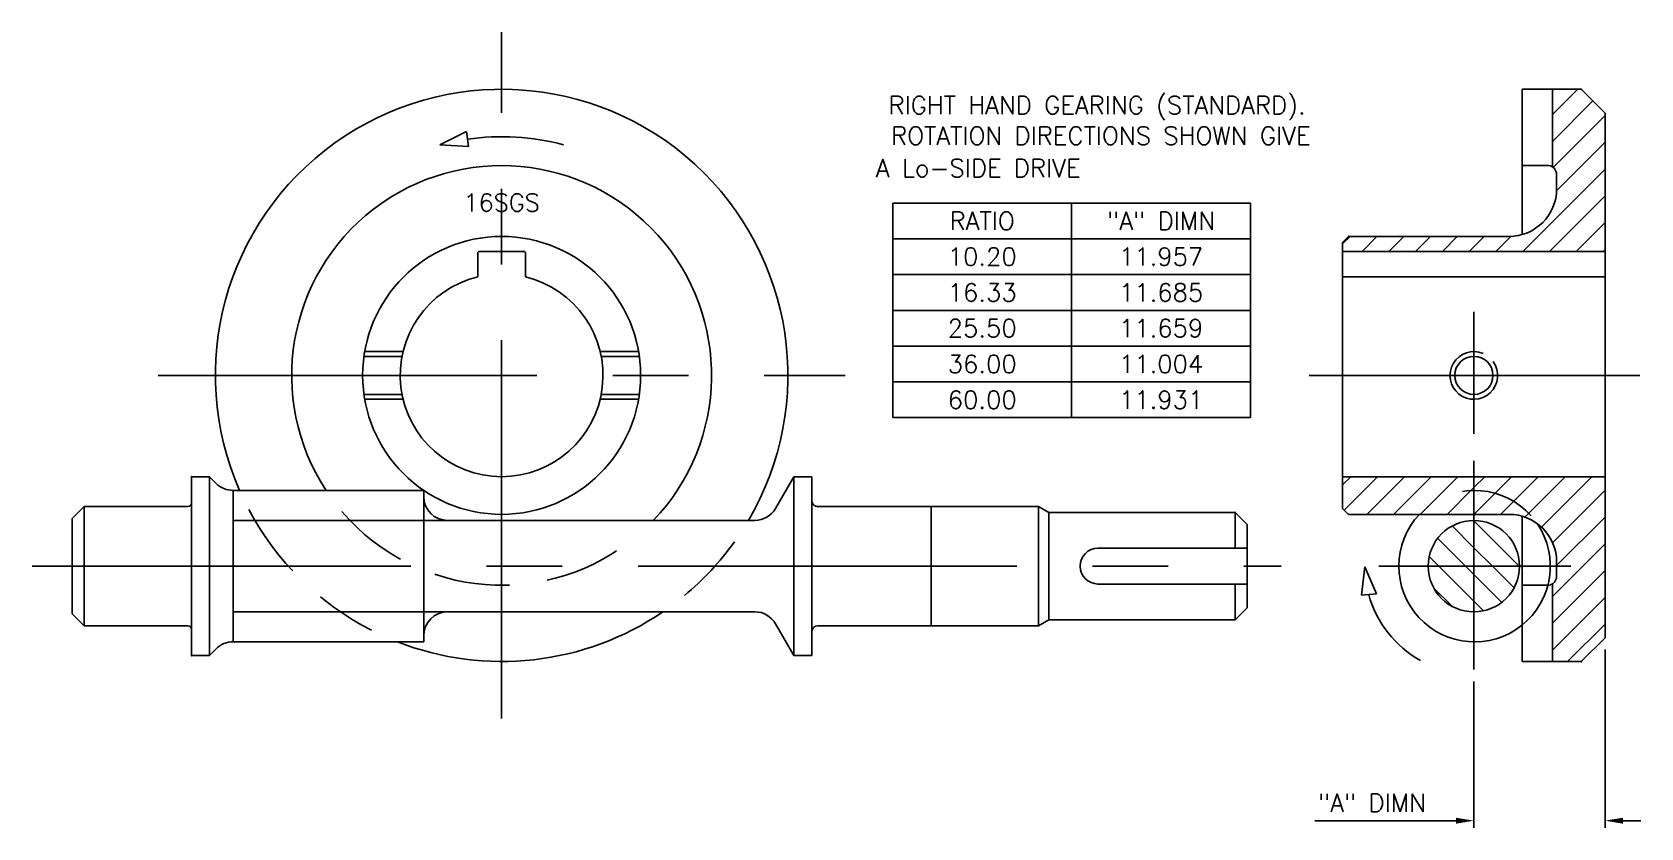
# Model space of a CAD drawing. Extents: x 118 to 253, y 96 to 162.
import ezdxf
from ezdxf.enums import TextEntityAlignment as Align

# ---------------------------------------------------------------- set-up
doc = ezdxf.new("R2010")
doc.units = 0
for name, pattern in [('CENTER', [50.8, 31.75, -6.35, 6.35, -6.35]), ('CENTRE', [50.8, 31.75, -6.35, 6.35, -6.35]), ('HIDDEN', [9.525, 6.35, -3.175])]:
    doc.linetypes.add(name, pattern=pattern)
doc.layers.get('0').update_dxf_attribs({"linetype": 'CONTINUOUS'})
doc.layers.get('DEFPOINTS').update_dxf_attribs({"linetype": 'CONTINUOUS'})
doc.layers.add('NOTES', color=3, linetype='CONTINUOUS')
doc.styles.get("Standard").update_dxf_attribs({"font": 'ROMANS.SHX'})
doc.dimstyles.get("Standard").update_dxf_attribs({"dimtxt": 2.5, "dimasz": 2.5, "dimexe": 1.25, "dimexo": 0.625, "dimtad": 1, "dimcen": 2.5, "dimazin": 3, "dimtfac": 1, "dimtmove": 0, "dimatfit": 3})

# ---------------------------------------------------------------- blocks, each defined once
blk = doc.blocks.new('*D2')
at = {"color": 3, "linetype": 'BYBLOCK'}
for p, q in [((249.76206, 110.648194), (249.76206, 95.700975)), ((238.76206, 107.970934), (238.76206, 95.700975)), ((235.76206, 96.300975), (225.440632, 96.300975)), ((237.26206, 96.300975), (235.76206, 96.300975)), ((251.26206, 96.300975), (252.76206, 96.300975))]:
    blk.add_line(p, q, dxfattribs=at)
for points in [[(237.26206, 96.550975), (237.26206, 96.050975), (238.76206, 96.300975)], [(251.26206, 96.550975), (251.26206, 96.050975), (249.76206, 96.300975)]]:
    blk.add_solid(points, dxfattribs=at)
at = {"layer": 'DEFPOINTS', "color": 0, "linetype": 'BYBLOCK'}
for p in [(249.76206, 111.648194), (238.76206, 108.970934), (238.76206, 96.300975)]:
    blk.add_point(p, dxfattribs=at)
at = {"color": 3, "linetype": 'BYBLOCK'}
blk.add_text('"A" DIMN', height=1.5, dxfattribs=at).set_placement((230.226346, 97.800975), align=Align.MIDDLE_CENTER)
blk = doc.blocks.new('16SGS_FRONT')
at = {"color": 5, "linetype": 'CENTRE'}
for p, q in [((0, -28.788609), (0, 28.788609)), ((-28.788609, 0), (28.788609, 0)), ((-39.362345, -16), (65.354111, -16))]:
    blk.add_line(p, q, dxfattribs=at)
at = {"color": 3}
for p, q in [((-2.959316, 20.454349), (-5.182205, 19.340252)), ((-2.959316, 20.454349), (-2.777581, 19.198222)), ((-2.777581, 19.198222), (-5.182205, 19.340252))]:
    blk.add_line(p, q, dxfattribs=at)
at = {"color": 7, "linetype": 'CONTINUOUS'}
for p, q in [((-2, 10.24), (-2, 8.261356)), ((2, 10.24), (2, 8.261356)), ((-22.521573, -9.65), (-6.533, -9.65)), ((-22.521573, -9.65), (-22.521573, -22.35)), ((-6.533, -9.65), (-6.533, -10.16841)), ((-22.521573, -12.17), (-6.533, -12.17)), ((-4.533, -12.16841), (21.227342, -12.16841)), ((-22.521573, -19.83), (-6.533, -19.83)), ((-6.533, -19.83159), (21.227342, -19.83159)), ((-22.521573, -22.35), (-6.533, -22.35))]:
    blk.add_line(p, q, dxfattribs=at)
blk.add_line((1.84, 10.4), (-1.84, 10.4))
at = {"color": 3, "linetype": 'HIDDEN'}
for p, q in [((-8.348628, 1.597), (-11.545069, 1.597)), ((-8.262082, 1.997), (-11.48264, 1.997)), ((11.48264, 1.997), (8.262082, 1.997)), ((11.545069, 1.597), (8.348628, 1.597)), ((-8.347478, -1.603), (-11.544237, -1.603)), ((-8.260629, -2.003), (-11.481595, -2.003)), ((11.481595, -2.003), (8.260629, -2.003)), ((11.544237, -1.603), (8.347478, -1.603))]:
    blk.add_line(p, q, dxfattribs=at)
at = {"color": 7}
for p, q in [((-26, -8.5), (-26, -16)), ((-24.5, -8.5), (-26, -8.5)), ((-24.5, -23.5), (-24.5, -8.5)), ((-24.5, -8.5), (-23.935786, -9.064214)), ((24.5, -8.5), (22.959393, -11.16841)), ((24.5, -8.5), (24.5, -23.5)), ((24.5, -8.5), (26, -8.5)), ((26, -23.5), (26, -8.5)), ((-6.533, -22.35), (-6.533, -9.65)), ((-36, -12), (-35, -11)), ((-36, -12), (-36, -20)), ((-36, -12), (-36, -20)), ((-35, -11), (-26.3, -11)), ((-35, -11), (-35, -21)), ((45, -11), (26.5, -11)), ((36, -21), (36, -11)), ((45, -11), (45, -21)), ((45.866025, -11.5), (45, -11)), ((45.866025, -11.5), (61.5, -11.5)), ((45.866025, -20.5), (45.866025, -11.5)), ((61.5, -14.5), (61.5, -11.5)), ((61.5, -11.5), (62.5, -12.5)), ((-6.533, -12.17), (-4.533, -12.16841)), ((62.5, -19.5), (62.5, -12.5)), ((50, -14.5), (62.5, -14.5)), ((-26, -23.5), (-26, -16)), ((50, -17.5), (62.5, -17.5)), ((61.5, -20.5), (61.5, -17.5)), ((-36, -20), (-35, -21)), ((61.5, -20.5), (62.5, -19.5)), ((-35, -21), (-26.3, -21)), ((24.5, -23.5), (22.959393, -20.83159)), ((45, -21), (26.5, -21)), ((45.866025, -20.5), (45, -21)), ((45.866025, -20.5), (61.5, -20.5)), ((-24.5, -23.5), (-26, -23.5)), ((-24.5, -23.5), (-23.935786, -22.935786)), ((24.5, -23.5), (26, -23.5))]:
    blk.add_line(p, q, dxfattribs=at)
blk.add_circle((0, 0), 11.655, dxfattribs=at)
at = {"color": 7, "linetype": 'BYBLOCK'}
for radius, start, end in [(24, 329.534657, 203.708482), (17.6, 316.260003, 213.250152), (24, 248.630513, 304.277833)]:
    blk.add_arc((0, 0), radius, start, end, dxfattribs=at)
at = {"color": 3}
blk.add_arc((0, 0), 20.022503, 75, 98.232377, dxfattribs=at)
at = {"linetype": 'BYBLOCK'}
for centre, start, end in [((-1.84, 10.24), 90, 180), ((1.84, 10.24), 0, 90)]:
    blk.add_arc(centre, 0.16, start, end, dxfattribs=at)
at = {"color": 7}
for centre, radius, start, end in [((0, 0), 8.5, 103.608961, 76.391039), ((-22.521573, -7.65), 2, 225, 270), ((-26.3, -10.7), 0.3, 270, 0), ((26.5, -10.5), 0.5, 180, 270), ((21.227342, -10.16841), 2, 270, 330), ((50, -16), 1.5, 90, 270), ((21.227342, -21.83159), 2, 30, 90), ((-26.3, -21.3), 0.3, 0, 90), ((26.5, -21.5), 0.5, 90, 180), ((-22.521573, -24.35), 2, 90, 135)]:
    blk.add_arc(centre, radius, start, end, dxfattribs=at)
at = {"color": 7, "linetype": 'CONTINUOUS'}
for centre, start, end in [((-4.533, -10.16841), 180, 270), ((-4.533, -21.83159), 90, 180)]:
    blk.add_arc(centre, 2, start, end, dxfattribs=at)
at = {"color": 3, "linetype": 'HIDDEN'}
for radius, start, end in [(24, 207.958986, 242.948071), (17.6, 220.483655, 310.448214), (24, 309.675215, 324.413913)]:
    blk.add_arc((0, 0), radius, start, end, dxfattribs=at)
at = {"color": 0, "linetype": 'BYBLOCK'}
for p in [(-2, 10.24), (1.84, 10.4)]:
    blk.add_point(p, dxfattribs=at)
at = {"color": 7, "linetype": 'BYBLOCK'}
for p in [(-26, -8.5), (26.5, -11), (45, -11), (45, -11), (45.866025, -11.5), (61.5, -11.5), (36, -21), (61.5, -20.5), (-26, -23.5)]:
    blk.add_point(p, dxfattribs=at)
at = {"color": 3}
blk.add_text('16SGS', height=1.48, dxfattribs=at).set_placement((0, 14.497233), align=Align.MIDDLE)
blk = doc.blocks.new('*X1')
at = {"color": 0}
for p, q in [((293.105906, 122.481039), (295.23847, 124.613604)), ((293.105906, 120.235975), (296.50272, 123.63279)), ((293.171986, 118.056991), (297.521906, 122.406911)), ((293.460285, 116.100227), (297.521906, 120.161847)), ((290.615727, 111.010604), (297.521906, 117.916783)), ((292.860791, 111.010604), (297.521906, 115.671719)), ((295.105855, 111.010604), (297.521906, 113.426655)), ((275.521906, 111.632231), (276.155278, 112.265604)), ((277.145342, 111.010604), (278.400342, 112.265604)), ((279.390406, 111.010604), (280.645406, 112.265604)), ((281.63547, 111.010604), (282.89047, 112.265604)), ((283.880534, 111.010604), (285.135534, 112.265604)), ((286.125598, 111.010604), (287.380598, 112.265604)), ((288.370662, 111.010604), (289.629083, 112.269024)), ((297.350919, 111.010604), (297.521906, 111.181591)), ((275.521906, 91.426655), (276.205855, 92.110604)), ((275.658912, 89.318598), (278.450919, 92.110604)), ((277.540983, 88.955604), (280.695983, 92.110604)), ((279.786047, 88.955604), (282.941047, 92.110604)), ((282.735925, 89.660419), (285.186111, 92.110604)), ((284.276175, 88.955604), (286.270536, 90.949966)), ((286.270536, 90.949966), (286.521906, 91.201335)), ((282.031111, 88.955604), (282.735925, 89.660419))]:
    blk.add_line(p, q, dxfattribs=at)
blk = doc.blocks.new('*X0')
at = {"color": 0}
for p, q in [((286.521906, 86.158723), (284.701564, 87.979065)), ((286.521906, 88.403787), (286.48675, 88.438943)), ((290.318089, 84.607604), (286.521906, 88.403787)), ((285.827961, 84.607604), (283.487964, 86.947601)), ((283.582897, 84.607604), (282.776274, 85.414226)), ((288.073025, 84.607604), (286.521906, 86.158723)), ((286.521906, 81.668595), (283.582897, 84.607604)), ((286.521906, 83.913659), (285.827961, 84.607604)), ((288.861903, 81.573662), (286.521906, 83.913659)), ((289.893367, 82.787263), (288.073025, 84.607604)), ((290.353244, 84.572449), (290.318089, 84.607604)), ((284.71825, 81.227187), (283.141489, 82.803948)), ((287.328528, 80.861973), (286.521906, 81.668595))]:
    blk.add_line(p, q, dxfattribs=at)
blk = doc.blocks.new('16SGS_SIDE')
at = {"color": 7, "linetype": 'CONTINUOUS'}
for p, q in [((-6.936, 24.006), (-6.936, 11.818642)), ((-6.936, 24.006), (-2, 24.006)), ((-4.416, 24.006), (-4.416, 17.496247)), ((-2, 24.006), (0, 22.006)), ((0, 0), (0, 22.006)), ((-6.936, 17.605), (-4.714507, 17.605)), ((-21.5, 11.658), (-22, 11.158)), ((-22, 0), (-22, 11.158)), ((-21.5, 11.658), (-8.0582, 11.658)), ((-22, 10.403), (0, 10.403)), ((-22, -11.152), (-22, 0)), ((0, -22), (0, 0)), ((-22, -8.497), (0, -8.497)), ((-22, -11.152), (-21.5, -11.652)), ((-21.5, -11.652), (-11.0582, -11.652)), ((-6.936, -24), (-6.936, -11.812642)), ((-4.416, -24), (-4.416, -17.490247)), ((-6.936, -17.599), (-4.714507, -17.599)), ((-2, -24), (0, -22)), ((-6.936, -24), (-2, -24))]:
    blk.add_line(p, q, dxfattribs=at)
for p, q in [((-4.066164, 16.861921), (-4.0582, 16.441744)), ((-4.0582, 16.441744), (-4.0582, 15.658)), ((-11.0582, -11.652), (-8.0582, -11.652)), ((-4.0582, -15.652), (-4.0582, -16.435744)), ((-4.0582, -16.435744), (-4.0582, -15.652)), ((-4.0582, -16.435744), (-4.066164, -16.855921))]:
    blk.add_line(p, q)
at = {"color": 3, "linetype": 'BYBLOCK'}
blk.add_line((-22, 11.06412), (-21.40612, 11.658), dxfattribs=at)
at = {"linetype": 'BYBLOCK'}
blk.add_line((0, 8.264356), (-22, 8.264356), dxfattribs=at)
at = {"color": 5, "linetype": 'CENTER'}
for p, q in [((-11, 0), (-11, 5.326555)), ((-11, 0), (-11, -4.906952)), ((-18.959886, -16), (-2.865993, -16))]:
    blk.add_line(p, q, dxfattribs=at)
at = {"color": 5, "linetype": 'CENTRE'}
for p, q in [((-24.798484, 0), (2.905718, 0)), ((-11, -24.67726), (-11, -7.162929))]:
    blk.add_line(p, q, dxfattribs=at)
at = {"color": 3}
for p, q in [((-11, -9.406269), (-10.090731, -8.497)), ((-10.99996, -11.652), (-7.84496, -8.497)), ((-8.754229, -11.65204), (-5.599189, -8.497)), ((-6.733974, -11.877556), (-3.353417, -8.497)), ((-5.333844, -12.723198), (-1.107646, -8.497)), ((-4.399688, -14.034813), (0, -9.635125)), ((-4.0582, -15.939096), (0, -11.880896)), ((-4.416, -18.542667), (0, -14.126667)), ((-20.427219, -18.4353), (-20.143019, -16.043309)), ((-19.162533, -18.32828), (-20.143019, -16.043309)), ((-4.416, -20.788438), (0, -16.372438)), ((-19.162533, -18.32828), (-20.427219, -18.4353)), ((-4.416, -23.034209), (0, -18.618209)), ((-3.13602, -24), (0, -20.86398))]:
    blk.add_line(p, q, dxfattribs=at)
at = {"linetype": 'BYBLOCK'}
blk.add_circle((-11, 0), 1.6, dxfattribs=at)
at = {"color": 7, "linetype": 'CONTINUOUS'}
blk.add_circle((-11, -16), 3.8315, dxfattribs=at)
for centre, radius, start, end in [((-4.816164, 16.861921), 0.75, 360, 82.21), ((-8.0582, 15.658), 4, 270, 0), ((-8.0582, -15.652), 4, 0, 90), ((-4.816164, -16.855921), 0.75, 277.79, 0)]:
    blk.add_arc(centre, radius, start, end)
at = {"linetype": 'BYBLOCK'}
blk.add_arc((-11, 0), 2, 67.212984, 35.394, dxfattribs=at)
at = {"color": 3, "linetype": 'HIDDEN'}
blk.add_arc((-10.94, -16), 6.35, 41.775553, 128.616313, dxfattribs=at)
at = {"color": 7, "linetype": 'CONTINUOUS'}
blk.add_arc((-10.94, -16), 6.35, 136.823193, 34.220365, dxfattribs=at)
at = {"color": 3}
blk.add_arc((-10.985114, -15.941876), 9.158468, 195.460305, 240.634585, dxfattribs=at)
at = {"color": 0, "linetype": 'BYBLOCK'}
for p in [(-2, 24.006), (-2, -24)]:
    blk.add_point(p, dxfattribs=at)
at = {"color": 0, "linetype": 'CONTINUOUS'}
for p in [(-6.936, 17.605), (-21.5, 11.658), (-21.5, -11.652), (-6.936, -17.599)]:
    blk.add_point(p, dxfattribs=at)
at = {"color": 3}
for name in ['*X1', '*X0']:
    blk.add_blockref(name, (-297.521906, -100.607604), dxfattribs=at)
blk = doc.blocks.new('16SGB_NOTES')
at = {"layer": 'NOTES'}
for p, q in [((0, 0), (30, 0)), ((0, 0), (0, -18)), ((15, 0), (15, -18)), ((30, 0), (30, -18)), ((0, -3), (30, -3)), ((0, -6), (30, -6)), ((0, -9), (30, -9)), ((0, -12), (30, -12)), ((0, -15), (30, -15)), ((0, -18), (30, -18))]:
    blk.add_line(p, q, dxfattribs=at)
for s, p in [('RIGHT HAND GEARING (STANDARD).', (17.135878, 8.954071)), ('ROTATION DIRECTIONS SHOWN GIVE', (17.447424, 6.393924)), ('A Lo-SIDE DRIVE', (7.165835, 3.683643))]:
    blk.add_text(s, height=1.5, dxfattribs=at).set_placement(p, align=Align.TOP_CENTER)
for s, p in [('RATIO', (7.5, -1.5)), ('"A" DIMN', (22.5, -1.5)), ('10.20', (7.5, -4.5)), ('11.957', (22.5, -4.5)), ('16.33', (7.5, -7.5)), ('11.685', (22.5, -7.5)), ('25.50', (7.5, -10.5)), ('11.659', (22.5, -10.5)), ('36.00', (7.5, -13.5)), ('11.004', (22.5, -13.5)), ('60.00', (7.5, -16.5)), ('11.931', (22.5, -16.5))]:
    blk.add_text(s, height=1.5, dxfattribs=at).set_placement(p, align=Align.MIDDLE)
dim = blk.add_linear_dim(base=(48.72108, -51.805918), p1=(59.72108, -36.458699), p2=(48.72108, -39.135959), text='"A" DIMN', dimstyle='Standard')
dim.commit()
dim.dimension.update_dxf_attribs({"geometry": '*D2', "text_midpoint": (40.185365, -50.305918), "insert": (-190.040981, -148.106893)})

msp = doc.modelspace()

# ---------------------------------------------------------------- block references
for name, p in [('16SGS_FRONT', (157.248307, 133.651194)), ('16SGB_NOTES', (190.040981, 148.106893)), ('16SGS_SIDE', (249.76206, 133.648194))]:
    msp.add_blockref(name, p)

doc.saveas('drawing.dxf')
